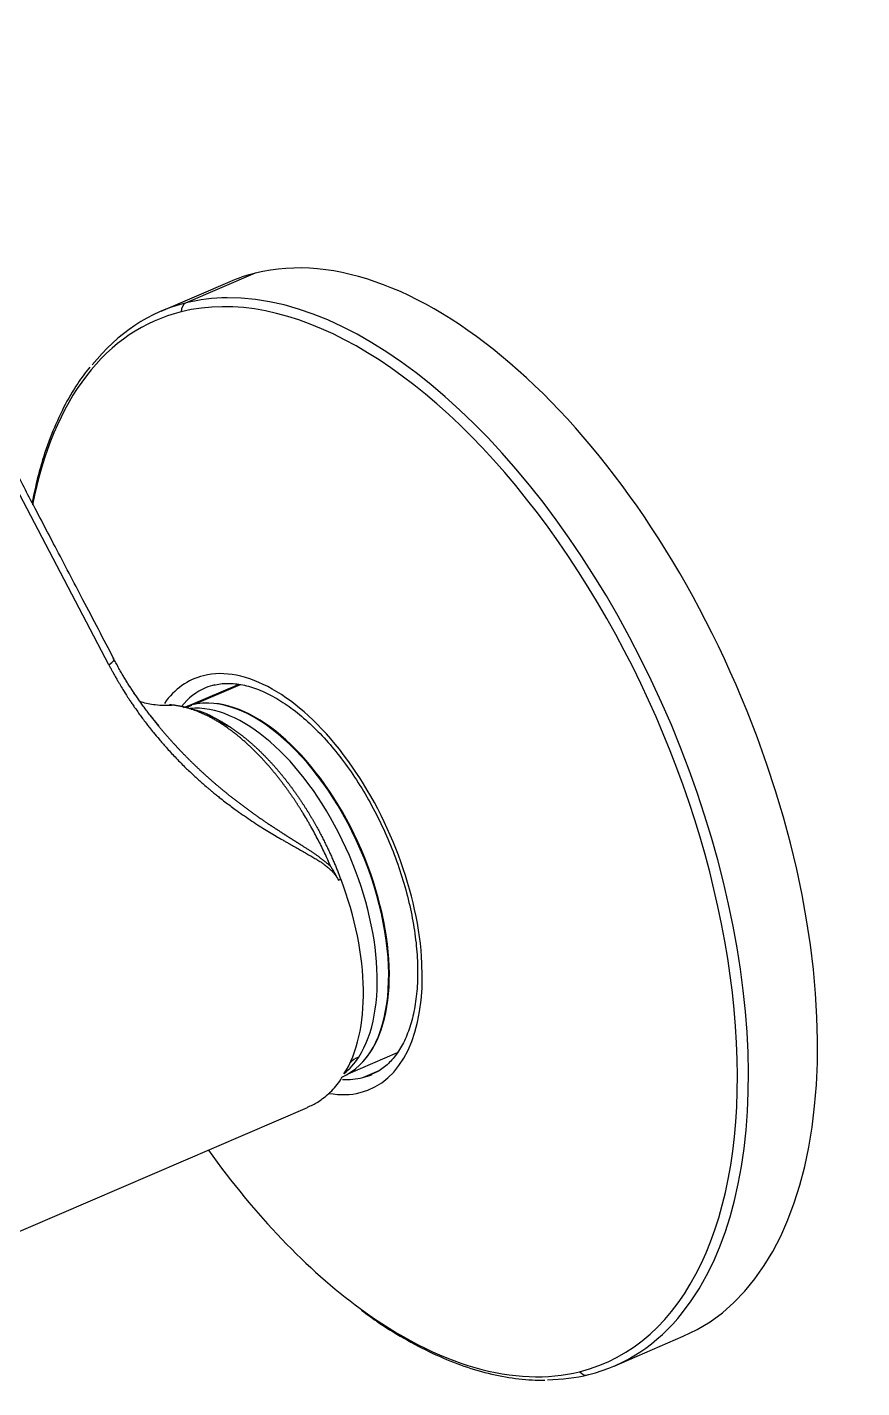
# Model space of a CAD drawing. Extents: x 900 to 2324, y -1513 to 827.
# Drawn here: x 1094.7 to 1138.3, y -995.3 to -924.2 of the extents above; entities that cross this region are included whole.
import ezdxf

# ---------------------------------------------------------------- set-up
doc = ezdxf.new("R2010")
doc.units = 0
doc.header["$LTSCALE"] = 4
doc.header["$MEASUREMENT"] = 0
doc.layers.add('1', color=7, linetype='CONTINUOUS')

msp = doc.modelspace()

# ---------------------------------------------------------------- linework, layer by layer
at = {"layer": '1', "color": 7, "linetype": 'Continuous', "lineweight": -3}
for p, q in [((1098.971, -957.515), (1081.662, -924.478)), ((1106.625, -937.046), (1103.009, -938.601)), ((1105.301, -937.491), (1101.686, -939.046)), ((1105.769, -958.542), (1103.199, -959.647)), ((1105.837, -958.556), (1103.437, -959.588)), ((1103.032, -959.738), (1103.316, -959.616)), ((1104.196, -959.522), (1104.142, -959.522)), ((1111.479, -978.897), (1114.073, -977.781)), ((1112.218, -978.299), (1112.255, -978.259)), ((1112.246, -979.09), (1113.104, -978.721)), ((1091.285, -988.424), (1109.364, -980.647)), ((1125.393, -994.164), (1129.009, -992.609))]:
    msp.add_line(p, q, dxfattribs=at)
for centre, major_axis, ratio, start_param, end_param in [((1117.155, -965.05), (-11.854, 27.559), 0.532901, 3.141618, 6.196032), ((1113.175, -966.762), (-11.724, 27.258), 0.532901, 3.054439, 6.196032), ((1117.155, -965.05), (11.854, -27.559), 0.532901, 3.054439, 3.141618), ((1113.539, -966.605), (-11.854, 27.559), 0.532901, 6.196032, 6.56134), ((1103.185, -939.068), (-0.121, 0.485), 0.842966, 0.137343, 1.355149), ((1113.539, -966.605), (-11.854, 27.559), 0.532901, 6.063643, 6.196032), ((1113.539, -966.605), (-11.854, 27.559), 0.532901, 3.419747, 6.063643), ((1113.175, -966.762), (-11.724, 27.258), 0.532901, 6.196032, 6.947412), ((1108.02, -968.979), (-4.612, 10.723), 0.532901, 3.054439, 6.196032), ((1108.02, -968.979), (-4.612, 10.723), 0.532901, 6.196032, 6.595505), ((1108.385, -968.822), (-4.346, 10.105), 0.532901, 6.196032, 6.285076), ((1108.385, -968.822), (-4.346, 10.105), 0.532901, 0.001891, 0.268043), ((1107.002, -969.417), (-4.149, 9.646), 0.532901, 3.141618, 6.196032), ((1107.002, -969.417), (-4.149, 9.646), 0.532901, 6.196032, 6.283211), ((1106.402, -969.675), (4.149, -9.646), 0.532901, 0.342982, 2.964622), ((1107.05, -969.396), (-4.14, 9.625), 0.532901, 3.372869, 6.051862), ((1105.343, -970.131), (4.36, -10.138), 0.532901, 0.342982, 1.483643), ((1106.402, -969.675), (4.149, -9.646), 0.532901, 0.151531, 0.342982), ((1113.111, -979.604), (1.679, -1.086), 0.796893, 2.65112, 2.989794), ((1108.385, -968.822), (-4.346, 10.105), 0.532901, 2.879001, 3.054439), ((1108.385, -968.822), (-4.346, 10.105), 0.532901, 3.054439, 3.143484), ((1108.02, -968.979), (-4.612, 10.723), 0.532901, 2.806695, 3.054439), ((1113.175, -966.762), (-11.724, 27.258), 0.532901, 1.959643, 2.405357), ((1113.175, -966.762), (-11.724, 27.258), 0.532901, 2.405357, 3.054439), ((1113.539, -966.605), (-11.854, 27.559), 0.532901, 3.054439, 3.419748), ((1113.539, -966.605), (-11.854, 27.559), 0.532901, 2.92205, 3.054439), ((1123.894, -994.142), (0.121, -0.485), 0.842966, 5.202723, 6.420528)]:
    msp.add_ellipse(centre, major_axis=major_axis, ratio=ratio, start_param=start_param, end_param=end_param, dxfattribs=at)
for points, knots in [([(1099.239, -957.205), (1098.7, -956.175), (1097.675, -954.22), (1096.224, -951.449), (1094.943, -949.004), (1093.836, -946.892), (1092.904, -945.113), (1092.118, -943.612), (1091.239, -941.936), (1090.096, -939.754), (1088.544, -936.791), (1086.649, -933.174), (1084.41, -928.901), (1082.803, -925.834), (1081.943, -924.191)], [0, 0, 0, 0, 0.093558, 0.177704, 0.251765, 0.315741, 0.369632, 0.413438, 0.452111, 0.521993, 0.611723, 0.7213, 0.850726, 1, 1, 1, 1]), ([(1097.985, -941.952), (1097.762, -942.222), (1097.269, -942.88), (1096.593, -944.052), (1095.959, -945.454), (1095.431, -946.986), (1095.13, -948.217), (1094.983, -948.914), (1094.957, -949.043)], [0, 0, 0, 0, 0.15189, 0.351579, 0.552074, 0.753156, 0.954598, 1, 1, 1, 1]), ([(1098.971, -957.515), (1099.217, -957.348), (1099.319, -957.214), (1099.207, -957.203), (1099.207, -957.203)], [0, 0, 0, 0, 0.999929, 1, 1, 1, 1]), ([(1098.971, -957.515), (1098.984, -957.539), (1099.01, -957.587), (1099.05, -957.661), (1099.091, -957.736), (1099.133, -957.813), (1099.176, -957.891), (1099.221, -957.97), (1099.266, -958.051), (1099.313, -958.134), (1099.361, -958.217), (1099.41, -958.303), (1099.472, -958.408), (1099.57, -958.576), (1099.734, -958.847), (1099.906, -959.121), (1100.064, -959.363), (1100.18, -959.538), (1100.31, -959.728), (1100.453, -959.932), (1100.611, -960.15), (1100.783, -960.382), (1100.948, -960.599), (1101.126, -960.826), (1101.336, -961.088), (1101.622, -961.432), (1101.995, -961.86), (1102.44, -962.342), (1102.837, -962.746), (1103.147, -963.046), (1103.358, -963.246), (1103.57, -963.442), (1103.746, -963.601), (1103.928, -963.761), (1104.076, -963.889), (1104.24, -964.028), (1104.389, -964.153), (1104.562, -964.294), (1104.784, -964.471), (1105.12, -964.734), (1105.655, -965.133), (1106.223, -965.529), (1106.738, -965.867), (1107.107, -966.101), (1107.459, -966.316), (1107.748, -966.487), (1107.977, -966.62), (1108.147, -966.717), (1108.305, -966.808), (1108.463, -966.898), (1108.615, -966.985), (1108.759, -967.067), (1108.881, -967.136), (1108.982, -967.193), (1109.082, -967.249), (1109.188, -967.309), (1109.306, -967.376), (1109.42, -967.441), (1109.531, -967.504), (1109.641, -967.567), (1109.766, -967.64), (1109.89, -967.715), (1110.005, -967.788), (1110.088, -967.844), (1110.164, -967.896), (1110.24, -967.951), (1110.324, -968.016), (1110.412, -968.088), (1110.502, -968.168), (1110.586, -968.248), (1110.657, -968.321), (1110.709, -968.379), (1110.746, -968.423), (1110.776, -968.46), (1110.804, -968.495), (1110.832, -968.532), (1110.859, -968.569), (1110.884, -968.604), (1110.907, -968.639), (1110.922, -968.661), (1110.929, -968.672)], [0, 0, 0, 0, 0.004684, 0.009476, 0.014375, 0.019382, 0.024496, 0.029718, 0.035047, 0.040485, 0.04603, 0.051683, 0.057444, 0.067043, 0.085266, 0.112119, 0.123116, 0.135283, 0.148617, 0.163121, 0.178795, 0.195637, 0.213649, 0.226659, 0.246334, 0.272673, 0.305672, 0.346886, 0.389561, 0.406991, 0.424411, 0.441819, 0.459213, 0.467328, 0.485624, 0.494827, 0.506435, 0.520958, 0.535472, 0.558378, 0.599185, 0.65795, 0.686487, 0.713587, 0.739249, 0.76347, 0.776563, 0.788824, 0.800249, 0.810837, 0.822792, 0.83317, 0.841973, 0.849199, 0.854849, 0.863567, 0.872043, 0.880279, 0.888274, 0.896024, 0.903933, 0.915463, 0.9231, 0.929289, 0.934031, 0.940098, 0.946585, 0.953492, 0.960804, 0.968508, 0.974361, 0.978973, 0.982352, 0.984503, 0.987394, 0.99016, 0.992802, 0.995323, 0.997721, 1, 1, 1, 1]), ([(1099.695, -958.061), (1099.7, -958.07), (1099.717, -958.098), (1099.746, -958.145), (1099.782, -958.204), (1099.818, -958.263), (1099.855, -958.322), (1099.891, -958.381), (1099.928, -958.44), (1099.966, -958.499), (1100.003, -958.558), (1100.041, -958.617), (1100.079, -958.675), (1100.117, -958.734), (1100.156, -958.793), (1100.194, -958.852), (1100.233, -958.911), (1100.273, -958.969), (1100.312, -959.028), (1100.352, -959.087), (1100.392, -959.145), (1100.432, -959.204), (1100.473, -959.263), (1100.514, -959.321), (1100.555, -959.38), (1100.596, -959.438), (1100.638, -959.496), (1100.679, -959.555), (1100.721, -959.613), (1100.764, -959.671), (1100.806, -959.729), (1100.849, -959.787), (1100.892, -959.845), (1100.935, -959.903), (1100.979, -959.961), (1101.023, -960.019), (1101.067, -960.077), (1101.111, -960.135), (1101.155, -960.192), (1101.2, -960.25), (1101.245, -960.307), (1101.29, -960.365), (1101.336, -960.422), (1101.381, -960.479), (1101.427, -960.536), (1101.473, -960.593), (1101.52, -960.65), (1101.566, -960.707), (1101.613, -960.764), (1101.66, -960.821), (1101.707, -960.877), (1101.755, -960.934), (1101.803, -960.99), (1101.851, -961.046), (1101.899, -961.103), (1101.947, -961.159), (1101.996, -961.215), (1102.045, -961.27), (1102.094, -961.326), (1102.143, -961.382), (1102.193, -961.437), (1102.242, -961.493), (1102.292, -961.548), (1102.342, -961.603), (1102.393, -961.658), (1102.443, -961.713), (1102.494, -961.768), (1102.545, -961.823), (1102.596, -961.877), (1102.647, -961.931), (1102.699, -961.986), (1102.75, -962.04), (1102.821, -962.114), (1102.912, -962.207), (1103.023, -962.32), (1103.135, -962.433), (1103.249, -962.546), (1103.364, -962.659), (1103.481, -962.771), (1103.599, -962.884), (1103.718, -962.996), (1103.839, -963.109), (1103.961, -963.221), (1104.085, -963.332), (1104.209, -963.444), (1104.335, -963.555), (1104.463, -963.666), (1104.591, -963.776), (1104.721, -963.886), (1104.852, -963.995), (1104.984, -964.104), (1105.117, -964.212), (1105.251, -964.32), (1105.386, -964.428), (1105.522, -964.534), (1105.659, -964.64), (1105.797, -964.746), (1105.936, -964.851), (1106.076, -964.955), (1106.217, -965.058), (1106.358, -965.161), (1106.5, -965.263), (1106.643, -965.365), (1106.787, -965.465), (1106.931, -965.565), (1107.076, -965.665), (1107.221, -965.764), (1107.319, -965.829), (1107.367, -965.862)], [0, 0, 0, 0, 0.002575, 0.008623, 0.014686, 0.020763, 0.026853, 0.032956, 0.039073, 0.045204, 0.051347, 0.057504, 0.063674, 0.069857, 0.076053, 0.082261, 0.088483, 0.094717, 0.100963, 0.107222, 0.113493, 0.119777, 0.126072, 0.13238, 0.138699, 0.14503, 0.151374, 0.157728, 0.164095, 0.170472, 0.176861, 0.183262, 0.189673, 0.196095, 0.202529, 0.208973, 0.215428, 0.221894, 0.228371, 0.234858, 0.241355, 0.247863, 0.254381, 0.260909, 0.267447, 0.273995, 0.280552, 0.28712, 0.293697, 0.300284, 0.306879, 0.313485, 0.320099, 0.326722, 0.333353, 0.339993, 0.346642, 0.353299, 0.359963, 0.366636, 0.373317, 0.380005, 0.3867, 0.393403, 0.400113, 0.40683, 0.413554, 0.420284, 0.427021, 0.433764, 0.440513, 0.447268, 0.454029, 0.468237, 0.482554, 0.496978, 0.511507, 0.526138, 0.54087, 0.555699, 0.570624, 0.585642, 0.600751, 0.615948, 0.631231, 0.646597, 0.662044, 0.677569, 0.693169, 0.708841, 0.724583, 0.740391, 0.756263, 0.772196, 0.788186, 0.804231, 0.820327, 0.836471, 0.852659, 0.86889, 0.88516, 0.901468, 0.917812, 0.93419, 0.9506, 0.96704, 0.983507, 1, 1, 1, 1]), ([(1104.469, -958.573), (1104.581, -958.545), (1104.932, -958.48), (1105.559, -958.473), (1106.369, -958.636), (1107.212, -958.965), (1108.075, -959.451), (1108.945, -960.09), (1109.807, -960.873), (1110.647, -961.788), (1111.451, -962.82), (1112.204, -963.953), (1112.893, -965.169), (1113.507, -966.447), (1114.033, -967.765), (1114.464, -969.102), (1114.793, -970.434), (1115.014, -971.738), (1115.124, -972.993), (1115.123, -974.175), (1115.013, -975.265), (1114.798, -976.245), (1114.484, -977.098), (1114.082, -977.814), (1113.597, -978.379), (1113.144, -978.738), (1112.836, -978.869), (1112.732, -978.905)], [0, 0, 0, 0, 0.021418, 0.065092, 0.107832, 0.1497, 0.19116, 0.232508, 0.273856, 0.315265, 0.356749, 0.398303, 0.439909, 0.481549, 0.523203, 0.564849, 0.606462, 0.648023, 0.68951, 0.730903, 0.772191, 0.813383, 0.854533, 0.895734, 0.937247, 0.979506, 1, 1, 1, 1]), ([(1102.41, -959.625), (1102.047, -959.652), (1101.436, -959.649), (1100.872, -959.526), (1100.644, -959.454), (1100.625, -959.448)], [0, 0, 0, 0, 0.524671, 0.958591, 1, 1, 1, 1]), ([(1109.152, -965.308), (1109.143, -965.294), (1109.126, -965.265), (1109.099, -965.222), (1109.072, -965.178), (1109.044, -965.133), (1109.015, -965.087), (1108.986, -965.041), (1108.956, -964.993), (1108.926, -964.945), (1108.894, -964.897), (1108.862, -964.847), (1108.83, -964.797), (1108.797, -964.746), (1108.763, -964.694), (1108.728, -964.642), (1108.693, -964.589), (1108.657, -964.535), (1108.62, -964.48), (1108.582, -964.425), (1108.544, -964.369), (1108.505, -964.313), (1108.465, -964.256), (1108.424, -964.198), (1108.383, -964.14), (1108.341, -964.081), (1108.298, -964.021), (1108.255, -963.961), (1108.21, -963.9), (1108.165, -963.839), (1108.119, -963.777), (1108.072, -963.715), (1108.025, -963.652), (1107.977, -963.589), (1107.927, -963.526), (1107.877, -963.462), (1107.827, -963.397), (1107.775, -963.332), (1107.723, -963.267), (1107.67, -963.202), (1107.616, -963.136), (1107.561, -963.07), (1107.505, -963.003), (1107.449, -962.936), (1107.392, -962.87), (1107.333, -962.802), (1107.274, -962.735), (1107.215, -962.668), (1107.154, -962.6), (1107.093, -962.532), (1107.031, -962.465), (1106.968, -962.397), (1106.904, -962.329), (1106.839, -962.261), (1106.774, -962.194), (1106.707, -962.126), (1106.64, -962.059), (1106.573, -961.991), (1106.504, -961.924), (1106.435, -961.857), (1106.364, -961.791), (1106.294, -961.724), (1106.222, -961.658), (1106.149, -961.592), (1106.076, -961.527), (1106.001, -961.462), (1105.926, -961.397), (1105.851, -961.333), (1105.774, -961.27), (1105.696, -961.207), (1105.618, -961.144), (1105.539, -961.082), (1105.459, -961.021), (1105.378, -960.96), (1105.297, -960.9), (1105.214, -960.84), (1105.131, -960.781), (1105.046, -960.723), (1104.961, -960.666), (1104.876, -960.61), (1104.792, -960.556), (1104.708, -960.504), (1104.624, -960.453), (1104.541, -960.404), (1104.458, -960.357), (1104.376, -960.311), (1104.295, -960.267), (1104.214, -960.224), (1104.133, -960.183), (1104.053, -960.144), (1103.973, -960.106), (1103.894, -960.069), (1103.816, -960.034), (1103.738, -960.001), (1103.661, -959.969), (1103.584, -959.938), (1103.508, -959.909), (1103.432, -959.882), (1103.357, -959.856), (1103.282, -959.831), (1103.208, -959.807), (1103.135, -959.785), (1103.062, -959.765), (1102.99, -959.746), (1102.918, -959.727), (1102.847, -959.711), (1102.776, -959.695), (1102.706, -959.681), (1102.637, -959.668), (1102.568, -959.656), (1102.5, -959.646), (1102.432, -959.636), (1102.365, -959.628), (1102.299, -959.621), (1102.233, -959.615), (1102.18, -959.611), (1102.149, -959.609), (1102.14, -959.608)], [0, 0, 0, 0, 0.004311, 0.008715, 0.013211, 0.0178, 0.022482, 0.027257, 0.032124, 0.037085, 0.042138, 0.047284, 0.052523, 0.057855, 0.063281, 0.068801, 0.074415, 0.080123, 0.085925, 0.091822, 0.097815, 0.103903, 0.110087, 0.116365, 0.122739, 0.129208, 0.135772, 0.142431, 0.149186, 0.156035, 0.16298, 0.170019, 0.177153, 0.184383, 0.191707, 0.199126, 0.206639, 0.214247, 0.22195, 0.229748, 0.237639, 0.245625, 0.253706, 0.261881, 0.270149, 0.278512, 0.286968, 0.295518, 0.30416, 0.312894, 0.321719, 0.330635, 0.339642, 0.348738, 0.357922, 0.367195, 0.376556, 0.386005, 0.395544, 0.405173, 0.414893, 0.424703, 0.434606, 0.444602, 0.454692, 0.464876, 0.475157, 0.485534, 0.49601, 0.506584, 0.517258, 0.528034, 0.538912, 0.549895, 0.56098, 0.572169, 0.58346, 0.595073, 0.606634, 0.618143, 0.629597, 0.640997, 0.652342, 0.663631, 0.674863, 0.686037, 0.697154, 0.708212, 0.719211, 0.73015, 0.741031, 0.751854, 0.76262, 0.77333, 0.783985, 0.794586, 0.805134, 0.81563, 0.826075, 0.836469, 0.846811, 0.857103, 0.867345, 0.877537, 0.887679, 0.897772, 0.907815, 0.917807, 0.927748, 0.937636, 0.947471, 0.95725, 0.966974, 0.976641, 0.98625, 0.995801, 1, 1, 1, 1]), ([(1104.094, -960.103), (1104.101, -960.106), (1104.122, -960.115), (1104.157, -960.13), (1104.201, -960.149), (1104.244, -960.168), (1104.287, -960.188), (1104.331, -960.209), (1104.375, -960.23), (1104.419, -960.251), (1104.463, -960.273), (1104.507, -960.295), (1104.552, -960.317), (1104.597, -960.341), (1104.642, -960.364), (1104.687, -960.388), (1104.732, -960.413), (1104.777, -960.438), (1104.823, -960.464), (1104.869, -960.49), (1104.915, -960.517), (1104.961, -960.544), (1105.007, -960.571), (1105.054, -960.599), (1105.1, -960.628), (1105.147, -960.657), (1105.194, -960.687), (1105.241, -960.717), (1105.288, -960.748), (1105.335, -960.779), (1105.383, -960.811), (1105.43, -960.843), (1105.478, -960.876), (1105.526, -960.909), (1105.574, -960.943), (1105.622, -960.977), (1105.671, -961.012), (1105.719, -961.048), (1105.768, -961.084), (1105.816, -961.12), (1105.865, -961.157), (1105.914, -961.195), (1105.963, -961.233), (1106.012, -961.272), (1106.061, -961.312), (1106.111, -961.351), (1106.16, -961.392), (1106.21, -961.433), (1106.259, -961.474), (1106.309, -961.517), (1106.359, -961.559), (1106.409, -961.603), (1106.459, -961.646), (1106.509, -961.691), (1106.559, -961.736), (1106.634, -961.804), (1106.733, -961.895), (1106.855, -962.011), (1106.976, -962.129), (1107.095, -962.248), (1107.213, -962.369), (1107.329, -962.49), (1107.443, -962.613), (1107.556, -962.737), (1107.666, -962.862), (1107.776, -962.987), (1107.883, -963.114), (1107.989, -963.241), (1108.093, -963.369), (1108.195, -963.497), (1108.296, -963.625), (1108.394, -963.754), (1108.492, -963.884), (1108.587, -964.013), (1108.68, -964.143), (1108.772, -964.272), (1108.862, -964.402), (1108.951, -964.531), (1109.037, -964.661), (1109.122, -964.79), (1109.206, -964.919), (1109.287, -965.047), (1109.367, -965.175), (1109.445, -965.303), (1109.522, -965.43), (1109.597, -965.557), (1109.67, -965.683), (1109.741, -965.808), (1109.811, -965.932), (1109.88, -966.056), (1109.947, -966.179), (1110.012, -966.301), (1110.076, -966.423), (1110.138, -966.543), (1110.198, -966.663), (1110.258, -966.781), (1110.315, -966.898), (1110.372, -967.015), (1110.426, -967.13), (1110.48, -967.244), (1110.532, -967.357), (1110.583, -967.468), (1110.632, -967.579), (1110.68, -967.688), (1110.727, -967.796), (1110.772, -967.903), (1110.816, -968.008), (1110.859, -968.112), (1110.901, -968.215), (1110.941, -968.316), (1110.981, -968.416), (1111.019, -968.514), (1111.056, -968.611), (1111.08, -968.676), (1111.092, -968.707)], [0, 0, 0, 0, 0.002593, 0.007986, 0.013397, 0.018827, 0.024275, 0.029741, 0.035225, 0.040728, 0.046249, 0.051788, 0.057346, 0.062921, 0.068515, 0.074128, 0.079758, 0.085407, 0.091074, 0.096759, 0.102463, 0.108184, 0.113924, 0.119683, 0.125459, 0.131254, 0.137067, 0.142898, 0.148747, 0.154615, 0.1605, 0.166404, 0.172327, 0.178267, 0.184226, 0.190203, 0.196198, 0.202211, 0.208243, 0.214292, 0.22036, 0.226446, 0.23255, 0.238673, 0.244814, 0.250972, 0.257149, 0.263345, 0.269558, 0.27579, 0.282039, 0.288307, 0.294593, 0.300897, 0.30722, 0.31356, 0.329227, 0.344758, 0.360154, 0.375414, 0.390539, 0.405529, 0.420384, 0.435104, 0.44969, 0.46414, 0.478455, 0.492636, 0.506682, 0.520593, 0.534369, 0.548012, 0.561519, 0.574892, 0.588131, 0.601235, 0.614205, 0.627041, 0.639743, 0.65231, 0.664743, 0.677042, 0.689207, 0.701238, 0.713135, 0.724899, 0.736528, 0.748023, 0.759385, 0.770612, 0.781706, 0.792666, 0.803493, 0.814186, 0.824745, 0.83517, 0.845462, 0.85562, 0.865645, 0.875536, 0.885294, 0.894918, 0.904409, 0.913766, 0.92299, 0.93208, 0.941037, 0.94986, 0.95855, 0.967107, 0.97553, 0.98382, 0.991977, 1, 1, 1, 1]), ([(1110.573, -968.055), (1110.47, -967.817), (1110.364, -967.582), (1110.143, -967.116), (1110.029, -966.885), (1109.852, -966.541), (1109.791, -966.427), (1109.669, -966.2), (1109.606, -966.087), (1109.511, -965.918), (1109.479, -965.862), (1109.415, -965.75), (1109.383, -965.694), (1109.285, -965.527), (1109.219, -965.417), (1109.152, -965.308)], [0, 0, 0, 0, 0.25, 0.25, 0.5, 0.5, 0.625, 0.625, 0.75, 0.75, 0.8125, 0.8125, 0.875, 0.875, 1, 1, 1, 1]), ([(1107.367, -965.862), (1107.382, -965.871), (1107.412, -965.891), (1107.456, -965.919), (1107.501, -965.948), (1107.545, -965.977), (1107.59, -966.007), (1107.634, -966.036), (1107.678, -966.065), (1107.722, -966.094), (1107.766, -966.123), (1107.81, -966.151), (1107.854, -966.18), (1107.898, -966.209), (1107.942, -966.238), (1107.986, -966.266), (1108.03, -966.295), (1108.073, -966.323), (1108.117, -966.351), (1108.161, -966.38), (1108.204, -966.408), (1108.248, -966.435), (1108.291, -966.463), (1108.335, -966.491), (1108.378, -966.519), (1108.422, -966.546), (1108.465, -966.573), (1108.508, -966.601), (1108.551, -966.628), (1108.594, -966.655), (1108.637, -966.682), (1108.68, -966.709), (1108.723, -966.736), (1108.766, -966.763), (1108.808, -966.79), (1108.851, -966.816), (1108.893, -966.843), (1108.936, -966.87), (1108.978, -966.896), (1109.02, -966.922), (1109.062, -966.949), (1109.114, -966.981), (1109.176, -967.02), (1109.246, -967.064), (1109.316, -967.109), (1109.384, -967.153), (1109.452, -967.197), (1109.518, -967.241), (1109.583, -967.284), (1109.647, -967.328), (1109.71, -967.372), (1109.772, -967.415), (1109.833, -967.458), (1109.896, -967.504), (1109.962, -967.552), (1110.031, -967.604), (1110.099, -967.657), (1110.168, -967.71), (1110.236, -967.765), (1110.304, -967.821), (1110.371, -967.878), (1110.439, -967.936), (1110.506, -967.994), (1110.551, -968.035), (1110.573, -968.055)], [0, 0, 0, 0, 0.013755, 0.02748, 0.041176, 0.054843, 0.068485, 0.082101, 0.095693, 0.109261, 0.122807, 0.136332, 0.149836, 0.163321, 0.176785, 0.190231, 0.203658, 0.217067, 0.230458, 0.243829, 0.257181, 0.270512, 0.283823, 0.297112, 0.31038, 0.323626, 0.336849, 0.350049, 0.363225, 0.376378, 0.389507, 0.40261, 0.415689, 0.428744, 0.441774, 0.454779, 0.467759, 0.480716, 0.493647, 0.506555, 0.519438, 0.532296, 0.554212, 0.575834, 0.597167, 0.618216, 0.638985, 0.659478, 0.679699, 0.699654, 0.719346, 0.738781, 0.757962, 0.776894, 0.798748, 0.820698, 0.842745, 0.864893, 0.887143, 0.909497, 0.931957, 0.954526, 0.977206, 1, 1, 1, 1]), ([(1110.929, -968.672), (1110.925, -968.663), (1110.916, -968.644), (1110.902, -968.616), (1110.888, -968.587), (1110.873, -968.557), (1110.857, -968.526), (1110.84, -968.495), (1110.823, -968.463), (1110.805, -968.43), (1110.786, -968.396), (1110.766, -968.361), (1110.745, -968.326), (1110.723, -968.29), (1110.701, -968.253), (1110.677, -968.215), (1110.653, -968.176), (1110.627, -968.136), (1110.6, -968.096), (1110.582, -968.068), (1110.573, -968.055)], [0, 0, 0, 0, 0.042596, 0.086565, 0.131934, 0.17873, 0.226983, 0.27672, 0.327973, 0.380771, 0.435145, 0.491125, 0.54874, 0.608017, 0.668985, 0.731668, 0.796091, 0.862275, 0.930239, 1, 1, 1, 1]), ([(1110.976, -968.774), (1111.005, -968.76), (1111.029, -968.747), (1111.058, -968.731), (1111.066, -968.725), (1111.081, -968.716), (1111.087, -968.711), (1111.092, -968.707)], [0, 0, 0, 0, 0.5, 0.5, 0.75, 0.75, 1, 1, 1, 1]), ([(1109.363, -980.627), (1109.549, -980.556), (1109.976, -980.352), (1110.563, -979.86), (1110.984, -979.406), (1111.157, -979.102), (1111.179, -979.06)], [0, 0, 0, 0, 0.248751, 0.595535, 0.945143, 1, 1, 1, 1]), ([(1112.192, -991.248), (1112.493, -991.477), (1113.289, -992.053), (1114.585, -992.841), (1116.071, -993.601), (1117.545, -994.192), (1118.996, -994.614), (1120.412, -994.862), (1121.327, -994.911), (1121.776, -994.906)], [0, 0, 0, 0, 0.092415, 0.244224, 0.396058, 0.547828, 0.699414, 0.850649, 1, 1, 1, 1])]:
    msp.add_open_spline(points, degree=3, knots=knots, dxfattribs=at)
for points, degree in [([(1101.585, -960.693), (1100.215, -959.084), (1099.208, -957.161)], 2), ([(1104.97, -960.601), (1104.091, -959.962), (1103.273, -959.845)], 2), ([(1105.394, -960.82), (1104.97, -960.601)], 1), ([(1110.929, -968.672), (1110.945, -968.706), (1110.961, -968.74), (1110.976, -968.774)], 3), ([(1111.092, -968.707), (1111.096, -968.704), (1111.1, -968.701), (1111.104, -968.698)], 3)]:
    msp.add_open_spline(points, degree=degree, dxfattribs=at)

doc.saveas('drawing.dxf')
